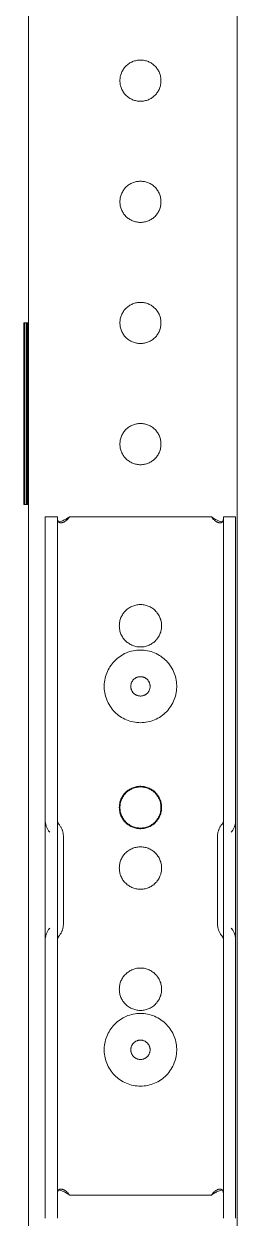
# Model space of a CAD drawing. Header units: millimetres. Extents: x -999 to 4635, y -962 to 3668.
# Drawn here: x -695.2 to -659.9, y 2017.2 to 2214.4 of the extents above; entities that cross this region are included whole.
import ezdxf

# ---------------------------------------------------------------- set-up
doc = ezdxf.new("R2010")
doc.units = ezdxf.units.MM
doc.layers.add('GORUNEN', color=7, linetype='Continuous', lineweight=9)

msp = doc.modelspace()

# ---------------------------------------------------------------- linework, layer by layer
at = {"layer": 'GORUNEN'}
for points in [[(-694.36, 2515), (-694.36, 330)], [(-659.86, 35), (-659.86, 2515)], [(-675.86, 2208.4), (-676.02, 2208.4), (-676.19, 2208.38), (-676.35, 2208.36), (-676.52, 2208.33), (-676.68, 2208.3), (-676.84, 2208.25), (-677, 2208.2), (-677.16, 2208.14), (-677.31, 2208.07), (-677.46, 2208), (-677.6, 2207.92), (-677.75, 2207.83), (-677.88, 2207.73), (-678.01, 2207.63), (-678.14, 2207.52), (-678.26, 2207.4), (-678.38, 2207.28), (-678.48, 2207.16), (-678.59, 2207.03), (-678.68, 2206.89), (-678.77, 2206.75), (-678.85, 2206.6), (-678.93, 2206.45), (-679, 2206.3), (-679.06, 2206.15), (-679.11, 2205.99), (-679.15, 2205.83), (-679.19, 2205.66), (-679.22, 2205.5), (-679.24, 2205.33), (-679.25, 2205.17), (-679.26, 2205)], [(-672.46, 2205), (-672.46, 2205.17), (-672.47, 2205.33), (-672.49, 2205.5), (-672.52, 2205.66), (-672.56, 2205.83), (-672.6, 2205.99), (-672.65, 2206.15), (-672.71, 2206.3), (-672.78, 2206.45), (-672.86, 2206.6), (-672.94, 2206.75), (-673.03, 2206.89), (-673.13, 2207.03), (-673.23, 2207.16), (-673.34, 2207.28), (-673.45, 2207.4), (-673.57, 2207.52), (-673.7, 2207.63), (-673.83, 2207.73), (-673.97, 2207.83), (-674.11, 2207.92), (-674.25, 2208), (-674.4, 2208.07), (-674.55, 2208.14), (-674.71, 2208.2), (-674.87, 2208.25), (-675.03, 2208.3), (-675.19, 2208.33), (-675.36, 2208.36), (-675.52, 2208.38), (-675.69, 2208.4), (-675.86, 2208.4)], [(-679.26, 2205), (-679.25, 2204.83), (-679.24, 2204.67), (-679.22, 2204.5), (-679.19, 2204.34), (-679.15, 2204.17), (-679.11, 2204.01), (-679.06, 2203.85), (-679, 2203.7), (-678.93, 2203.55), (-678.85, 2203.4), (-678.77, 2203.25), (-678.68, 2203.11), (-678.59, 2202.97), (-678.48, 2202.84), (-678.38, 2202.72), (-678.26, 2202.6), (-678.14, 2202.48), (-678.01, 2202.37), (-677.88, 2202.27), (-677.75, 2202.17), (-677.6, 2202.08), (-677.46, 2202), (-677.31, 2201.93), (-677.16, 2201.86), (-677, 2201.8), (-676.84, 2201.75), (-676.68, 2201.7), (-676.52, 2201.67), (-676.35, 2201.64), (-676.19, 2201.62), (-676.02, 2201.6), (-675.86, 2201.6)], [(-675.86, 2201.6), (-675.69, 2201.6), (-675.52, 2201.62), (-675.36, 2201.64), (-675.19, 2201.67), (-675.03, 2201.7), (-674.87, 2201.75), (-674.71, 2201.8), (-674.55, 2201.86), (-674.4, 2201.93), (-674.25, 2202), (-674.11, 2202.08), (-673.97, 2202.17), (-673.83, 2202.27), (-673.7, 2202.37), (-673.57, 2202.48), (-673.45, 2202.6), (-673.34, 2202.72), (-673.23, 2202.84), (-673.13, 2202.97), (-673.03, 2203.11), (-672.94, 2203.25), (-672.86, 2203.4), (-672.78, 2203.55), (-672.71, 2203.7), (-672.65, 2203.85), (-672.6, 2204.01), (-672.56, 2204.17), (-672.52, 2204.34), (-672.49, 2204.5), (-672.47, 2204.67), (-672.46, 2204.83), (-672.46, 2205)], [(-675.86, 2188.4), (-676.02, 2188.4), (-676.19, 2188.38), (-676.35, 2188.36), (-676.52, 2188.33), (-676.68, 2188.3), (-676.84, 2188.25), (-677, 2188.2), (-677.16, 2188.14), (-677.31, 2188.07), (-677.46, 2188), (-677.6, 2187.92), (-677.75, 2187.83), (-677.88, 2187.73), (-678.01, 2187.63), (-678.14, 2187.52), (-678.26, 2187.4), (-678.38, 2187.28), (-678.48, 2187.16), (-678.59, 2187.03), (-678.68, 2186.89), (-678.77, 2186.75), (-678.85, 2186.6), (-678.93, 2186.45), (-679, 2186.3), (-679.06, 2186.15), (-679.11, 2185.99), (-679.15, 2185.83), (-679.19, 2185.66), (-679.22, 2185.5), (-679.24, 2185.33), (-679.25, 2185.17), (-679.26, 2185)], [(-672.46, 2185), (-672.46, 2185.17), (-672.47, 2185.33), (-672.49, 2185.5), (-672.52, 2185.66), (-672.56, 2185.83), (-672.6, 2185.99), (-672.65, 2186.15), (-672.71, 2186.3), (-672.78, 2186.45), (-672.86, 2186.6), (-672.94, 2186.75), (-673.03, 2186.89), (-673.13, 2187.03), (-673.23, 2187.16), (-673.34, 2187.28), (-673.45, 2187.4), (-673.57, 2187.52), (-673.7, 2187.63), (-673.83, 2187.73), (-673.97, 2187.83), (-674.11, 2187.92), (-674.25, 2188), (-674.4, 2188.07), (-674.55, 2188.14), (-674.71, 2188.2), (-674.87, 2188.25), (-675.03, 2188.3), (-675.19, 2188.33), (-675.36, 2188.36), (-675.52, 2188.38), (-675.69, 2188.4), (-675.86, 2188.4)], [(-679.26, 2185), (-679.25, 2184.83), (-679.24, 2184.67), (-679.22, 2184.5), (-679.19, 2184.34), (-679.15, 2184.17), (-679.11, 2184.01), (-679.06, 2183.85), (-679, 2183.7), (-678.93, 2183.55), (-678.85, 2183.4), (-678.77, 2183.25), (-678.68, 2183.11), (-678.59, 2182.97), (-678.48, 2182.84), (-678.38, 2182.72), (-678.26, 2182.6), (-678.14, 2182.48), (-678.01, 2182.37), (-677.88, 2182.27), (-677.75, 2182.17), (-677.6, 2182.08), (-677.46, 2182), (-677.31, 2181.93), (-677.16, 2181.86), (-677, 2181.8), (-676.84, 2181.75), (-676.68, 2181.7), (-676.52, 2181.67), (-676.35, 2181.64), (-676.19, 2181.62), (-676.02, 2181.6), (-675.86, 2181.6)], [(-675.86, 2181.6), (-675.69, 2181.6), (-675.52, 2181.62), (-675.36, 2181.64), (-675.19, 2181.67), (-675.03, 2181.7), (-674.87, 2181.75), (-674.71, 2181.8), (-674.55, 2181.86), (-674.4, 2181.93), (-674.25, 2182), (-674.11, 2182.08), (-673.97, 2182.17), (-673.83, 2182.27), (-673.7, 2182.37), (-673.57, 2182.48), (-673.45, 2182.6), (-673.34, 2182.72), (-673.23, 2182.84), (-673.13, 2182.97), (-673.03, 2183.11), (-672.94, 2183.25), (-672.86, 2183.4), (-672.78, 2183.55), (-672.71, 2183.7), (-672.65, 2183.85), (-672.6, 2184.01), (-672.56, 2184.17), (-672.52, 2184.34), (-672.49, 2184.5), (-672.47, 2184.67), (-672.46, 2184.83), (-672.46, 2185)], [(-675.86, 2168.4), (-676.02, 2168.4), (-676.19, 2168.38), (-676.35, 2168.36), (-676.52, 2168.33), (-676.68, 2168.3), (-676.84, 2168.25), (-677, 2168.2), (-677.16, 2168.14), (-677.31, 2168.07), (-677.46, 2168), (-677.6, 2167.92), (-677.75, 2167.83), (-677.88, 2167.73), (-678.01, 2167.63), (-678.14, 2167.52), (-678.26, 2167.4), (-678.38, 2167.28), (-678.48, 2167.16), (-678.59, 2167.03), (-678.68, 2166.89), (-678.77, 2166.75), (-678.85, 2166.6), (-678.93, 2166.45), (-679, 2166.3), (-679.06, 2166.15), (-679.11, 2165.99), (-679.15, 2165.83), (-679.19, 2165.66), (-679.22, 2165.5), (-679.24, 2165.33), (-679.25, 2165.17), (-679.26, 2165)], [(-672.46, 2165), (-672.46, 2165.17), (-672.47, 2165.33), (-672.49, 2165.5), (-672.52, 2165.66), (-672.56, 2165.83), (-672.6, 2165.99), (-672.65, 2166.15), (-672.71, 2166.3), (-672.78, 2166.45), (-672.86, 2166.6), (-672.94, 2166.75), (-673.03, 2166.89), (-673.13, 2167.03), (-673.23, 2167.16), (-673.34, 2167.28), (-673.45, 2167.4), (-673.57, 2167.52), (-673.7, 2167.63), (-673.83, 2167.73), (-673.97, 2167.83), (-674.11, 2167.92), (-674.25, 2168), (-674.4, 2168.07), (-674.55, 2168.14), (-674.71, 2168.2), (-674.87, 2168.25), (-675.03, 2168.3), (-675.19, 2168.33), (-675.36, 2168.36), (-675.52, 2168.38), (-675.69, 2168.4), (-675.86, 2168.4)], [(-695.15, 2135), (-695.15, 2165)], [(-695.06, 2165), (-695.15, 2165)], [(-695.15, 2135), (-695.15, 2165)], [(-694.97, 2165), (-695.06, 2165)], [(-695.06, 2135), (-695.06, 2165)], [(-694.69, 2165), (-694.97, 2165)], [(-694.97, 2135), (-694.97, 2165)], [(-694.53, 2165), (-694.69, 2165)], [(-694.69, 2135), (-694.69, 2165)], [(-694.36, 2165), (-694.53, 2165)], [(-694.53, 2135), (-694.53, 2165)], [(-679.26, 2165), (-679.25, 2164.83), (-679.24, 2164.67), (-679.22, 2164.5), (-679.19, 2164.34), (-679.15, 2164.17), (-679.11, 2164.01), (-679.06, 2163.85), (-679, 2163.7), (-678.93, 2163.55), (-678.85, 2163.4), (-678.77, 2163.25), (-678.68, 2163.11), (-678.59, 2162.97), (-678.48, 2162.84), (-678.38, 2162.72), (-678.26, 2162.6), (-678.14, 2162.48), (-678.01, 2162.37), (-677.88, 2162.27), (-677.75, 2162.17), (-677.6, 2162.08), (-677.46, 2162), (-677.31, 2161.93), (-677.16, 2161.86), (-677, 2161.8), (-676.84, 2161.75), (-676.68, 2161.7), (-676.52, 2161.67), (-676.35, 2161.64), (-676.19, 2161.62), (-676.02, 2161.6), (-675.86, 2161.6)], [(-675.86, 2161.6), (-675.69, 2161.6), (-675.52, 2161.62), (-675.36, 2161.64), (-675.19, 2161.67), (-675.03, 2161.7), (-674.87, 2161.75), (-674.71, 2161.8), (-674.55, 2161.86), (-674.4, 2161.93), (-674.25, 2162), (-674.11, 2162.08), (-673.97, 2162.17), (-673.83, 2162.27), (-673.7, 2162.37), (-673.57, 2162.48), (-673.45, 2162.6), (-673.34, 2162.72), (-673.23, 2162.84), (-673.13, 2162.97), (-673.03, 2163.11), (-672.94, 2163.25), (-672.86, 2163.4), (-672.78, 2163.55), (-672.71, 2163.7), (-672.65, 2163.85), (-672.6, 2164.01), (-672.56, 2164.17), (-672.52, 2164.34), (-672.49, 2164.5), (-672.47, 2164.67), (-672.46, 2164.83), (-672.46, 2165)], [(-675.86, 2148.4), (-676.02, 2148.4), (-676.19, 2148.38), (-676.35, 2148.36), (-676.52, 2148.33), (-676.68, 2148.3), (-676.84, 2148.25), (-677, 2148.2), (-677.16, 2148.14), (-677.31, 2148.07), (-677.46, 2148), (-677.6, 2147.92), (-677.75, 2147.83), (-677.88, 2147.73), (-678.01, 2147.63), (-678.14, 2147.52), (-678.26, 2147.4), (-678.38, 2147.28), (-678.48, 2147.16), (-678.59, 2147.03), (-678.68, 2146.89), (-678.77, 2146.75), (-678.85, 2146.6), (-678.93, 2146.45), (-679, 2146.3), (-679.06, 2146.15), (-679.11, 2145.99), (-679.15, 2145.83), (-679.19, 2145.66), (-679.22, 2145.5), (-679.24, 2145.33), (-679.25, 2145.17), (-679.26, 2145)], [(-672.46, 2145), (-672.46, 2145.17), (-672.47, 2145.33), (-672.49, 2145.5), (-672.52, 2145.66), (-672.56, 2145.83), (-672.6, 2145.99), (-672.65, 2146.15), (-672.71, 2146.3), (-672.78, 2146.45), (-672.86, 2146.6), (-672.94, 2146.75), (-673.03, 2146.89), (-673.13, 2147.03), (-673.23, 2147.16), (-673.34, 2147.28), (-673.45, 2147.4), (-673.57, 2147.52), (-673.7, 2147.63), (-673.83, 2147.73), (-673.97, 2147.83), (-674.11, 2147.92), (-674.25, 2148), (-674.4, 2148.07), (-674.55, 2148.14), (-674.71, 2148.2), (-674.87, 2148.25), (-675.03, 2148.3), (-675.19, 2148.33), (-675.36, 2148.36), (-675.52, 2148.38), (-675.69, 2148.4), (-675.86, 2148.4)], [(-679.26, 2145), (-679.25, 2144.83), (-679.24, 2144.67), (-679.22, 2144.5), (-679.19, 2144.34), (-679.15, 2144.17), (-679.11, 2144.01), (-679.06, 2143.85), (-679, 2143.7), (-678.93, 2143.55), (-678.85, 2143.4), (-678.77, 2143.25), (-678.68, 2143.11), (-678.59, 2142.97), (-678.48, 2142.84), (-678.38, 2142.72), (-678.26, 2142.6), (-678.14, 2142.48), (-678.01, 2142.37), (-677.88, 2142.27), (-677.75, 2142.17), (-677.6, 2142.08), (-677.46, 2142), (-677.31, 2141.93), (-677.16, 2141.86), (-677, 2141.8), (-676.84, 2141.75), (-676.68, 2141.7), (-676.52, 2141.67), (-676.35, 2141.64), (-676.19, 2141.62), (-676.02, 2141.6), (-675.86, 2141.6)], [(-675.86, 2141.6), (-675.69, 2141.6), (-675.52, 2141.62), (-675.36, 2141.64), (-675.19, 2141.67), (-675.03, 2141.7), (-674.87, 2141.75), (-674.71, 2141.8), (-674.55, 2141.86), (-674.4, 2141.93), (-674.25, 2142), (-674.11, 2142.08), (-673.97, 2142.17), (-673.83, 2142.27), (-673.7, 2142.37), (-673.57, 2142.48), (-673.45, 2142.6), (-673.34, 2142.72), (-673.23, 2142.84), (-673.13, 2142.97), (-673.03, 2143.11), (-672.94, 2143.25), (-672.86, 2143.4), (-672.78, 2143.55), (-672.71, 2143.7), (-672.65, 2143.85), (-672.6, 2144.01), (-672.56, 2144.17), (-672.52, 2144.34), (-672.49, 2144.5), (-672.47, 2144.67), (-672.46, 2144.83), (-672.46, 2145)], [(-695.15, 2135), (-695.06, 2135)], [(-694.97, 2135), (-695.06, 2135)], [(-694.97, 2135), (-694.69, 2135)], [(-694.53, 2135), (-694.69, 2135)], [(-694.53, 2135), (-694.36, 2135)], [(-691.61, 2113), (-691.61, 2133)], [(-689.61, 2133), (-691.61, 2133)], [(-689.61, 2133), (-691.61, 2133)], [(-689.61, 2113), (-689.61, 2133)], [(-689.02, 2132), (-689.06, 2132), (-689.09, 2132), (-689.12, 2132.01), (-689.14, 2132.01), (-689.17, 2132.02), (-689.19, 2132.02), (-689.22, 2132.03), (-689.24, 2132.04), (-689.26, 2132.05), (-689.27, 2132.05), (-689.29, 2132.06), (-689.31, 2132.07), (-689.33, 2132.08), (-689.34, 2132.1), (-689.36, 2132.11), (-689.38, 2132.12), (-689.39, 2132.14), (-689.41, 2132.15), (-689.42, 2132.17), (-689.43, 2132.18), (-689.45, 2132.2), (-689.46, 2132.22), (-689.47, 2132.24), (-689.48, 2132.26), (-689.49, 2132.28), (-689.5, 2132.3), (-689.51, 2132.32), (-689.52, 2132.35), (-689.53, 2132.37), (-689.54, 2132.39), (-689.55, 2132.42), (-689.56, 2132.46), (-689.57, 2132.5), (-689.57, 2132.54), (-689.58, 2132.59), (-689.59, 2132.65), (-689.6, 2132.73), (-689.6, 2132.81), (-689.61, 2132.9), (-689.61, 2133)], [(-687.61, 2133), (-687.74, 2132.9), (-687.88, 2132.8), (-688.02, 2132.71), (-688.16, 2132.62), (-688.31, 2132.54), (-688.47, 2132.47), (-688.62, 2132.4), (-688.78, 2132.34), (-688.93, 2132.28), (-689.09, 2132.23), (-689.24, 2132.18), (-689.39, 2132.14)], [(-687.61, 2133), (-687.68, 2132.89), (-687.75, 2132.79), (-687.83, 2132.69), (-687.9, 2132.6), (-687.98, 2132.52), (-688.07, 2132.44), (-688.15, 2132.37), (-688.22, 2132.31), (-688.29, 2132.26), (-688.35, 2132.22), (-688.42, 2132.18), (-688.49, 2132.15), (-688.55, 2132.12), (-688.62, 2132.09), (-688.68, 2132.06), (-688.74, 2132.04), (-688.8, 2132.03), (-688.84, 2132.02), (-688.89, 2132.01), (-688.94, 2132), (-688.98, 2132), (-689, 2132), (-689.02, 2132)], [(-664.11, 2133), (-687.61, 2133)], [(-662.32, 2132.14), (-662.57, 2132.21), (-662.82, 2132.29), (-663.04, 2132.38), (-663.25, 2132.47), (-663.45, 2132.57), (-663.62, 2132.66), (-663.77, 2132.76), (-663.92, 2132.86), (-664.02, 2132.93), (-664.11, 2133)], [(-662.69, 2132), (-662.73, 2132), (-662.77, 2132), (-662.81, 2132.01), (-662.85, 2132.01), (-662.89, 2132.02), (-662.93, 2132.03), (-662.97, 2132.04), (-663.01, 2132.06), (-663.05, 2132.07), (-663.1, 2132.09), (-663.14, 2132.11), (-663.19, 2132.13), (-663.23, 2132.15), (-663.28, 2132.17), (-663.32, 2132.2), (-663.37, 2132.23), (-663.41, 2132.26), (-663.46, 2132.29), (-663.5, 2132.32), (-663.55, 2132.36), (-663.61, 2132.41), (-663.68, 2132.47), (-663.75, 2132.54), (-663.81, 2132.61), (-663.88, 2132.68), (-663.94, 2132.76), (-664, 2132.84), (-664.06, 2132.92), (-664.11, 2133)], [(-662.11, 2133), (-662.11, 2132.83), (-662.12, 2132.7), (-662.13, 2132.61), (-662.14, 2132.53), (-662.15, 2132.47), (-662.16, 2132.42), (-662.18, 2132.38), (-662.19, 2132.34), (-662.2, 2132.31), (-662.22, 2132.28), (-662.23, 2132.26), (-662.25, 2132.23), (-662.26, 2132.21), (-662.27, 2132.19), (-662.29, 2132.18), (-662.3, 2132.16), (-662.31, 2132.14), (-662.33, 2132.13), (-662.34, 2132.12), (-662.36, 2132.1), (-662.38, 2132.09), (-662.39, 2132.08), (-662.41, 2132.07), (-662.43, 2132.06), (-662.45, 2132.05), (-662.47, 2132.04), (-662.49, 2132.03), (-662.51, 2132.03), (-662.53, 2132.02), (-662.55, 2132.01), (-662.57, 2132.01), (-662.59, 2132.01), (-662.62, 2132), (-662.64, 2132), (-662.66, 2132), (-662.68, 2132), (-662.69, 2132)], [(-662.11, 2133), (-660.11, 2133)], [(-662.11, 2133), (-662.11, 2113)], [(-660.11, 2133), (-660.11, 2113)], [(-672.36, 2115), (-672.36, 2115.17), (-672.37, 2115.35), (-672.4, 2115.52), (-672.43, 2115.69), (-672.46, 2115.86), (-672.51, 2116.03), (-672.57, 2116.2), (-672.63, 2116.36), (-672.7, 2116.52), (-672.78, 2116.67), (-672.87, 2116.83), (-672.96, 2116.97), (-673.07, 2117.11), (-673.17, 2117.25), (-673.29, 2117.38), (-673.41, 2117.51), (-673.54, 2117.62), (-673.67, 2117.74), (-673.81, 2117.84), (-673.96, 2117.94), (-674.11, 2118.03), (-674.26, 2118.11), (-674.42, 2118.19), (-674.58, 2118.26), (-674.74, 2118.32), (-674.91, 2118.37), (-675.08, 2118.41), (-675.25, 2118.45), (-675.42, 2118.47), (-675.59, 2118.49), (-675.77, 2118.5), (-675.94, 2118.5), (-676.12, 2118.49), (-676.29, 2118.47), (-676.46, 2118.45), (-676.63, 2118.41), (-676.8, 2118.37), (-676.97, 2118.32), (-677.13, 2118.26), (-677.3, 2118.19), (-677.45, 2118.11), (-677.61, 2118.03), (-677.75, 2117.94), (-677.9, 2117.84), (-678.04, 2117.74), (-678.17, 2117.62), (-678.3, 2117.51), (-678.42, 2117.38), (-678.54, 2117.25), (-678.65, 2117.11), (-678.75, 2116.97), (-678.84, 2116.83), (-678.93, 2116.67), (-679.01, 2116.52), (-679.08, 2116.36), (-679.15, 2116.2), (-679.2, 2116.03), (-679.25, 2115.86), (-679.29, 2115.69), (-679.32, 2115.52), (-679.34, 2115.35), (-679.35, 2115.17), (-679.36, 2115)], [(-679.36, 2115), (-679.35, 2114.83), (-679.34, 2114.65), (-679.32, 2114.48), (-679.29, 2114.31), (-679.25, 2114.14), (-679.2, 2113.97), (-679.15, 2113.8), (-679.08, 2113.64), (-679.01, 2113.48), (-678.93, 2113.33), (-678.84, 2113.17), (-678.75, 2113.03), (-678.65, 2112.89), (-678.54, 2112.75), (-678.42, 2112.62), (-678.3, 2112.49), (-678.17, 2112.38), (-678.04, 2112.26), (-677.9, 2112.16), (-677.75, 2112.06), (-677.61, 2111.97), (-677.45, 2111.89), (-677.3, 2111.81), (-677.13, 2111.74), (-676.97, 2111.68), (-676.8, 2111.63), (-676.63, 2111.59), (-676.46, 2111.55), (-676.29, 2111.53), (-676.12, 2111.51), (-675.94, 2111.5), (-675.77, 2111.5), (-675.59, 2111.51), (-675.42, 2111.53), (-675.25, 2111.55), (-675.08, 2111.59), (-674.91, 2111.63), (-674.74, 2111.68), (-674.58, 2111.74), (-674.42, 2111.81), (-674.26, 2111.89), (-674.11, 2111.97), (-673.96, 2112.06), (-673.81, 2112.16), (-673.67, 2112.26), (-673.54, 2112.38), (-673.41, 2112.49), (-673.29, 2112.62), (-673.17, 2112.75), (-673.07, 2112.89), (-672.96, 2113.03), (-672.87, 2113.17), (-672.78, 2113.33), (-672.7, 2113.48), (-672.63, 2113.64), (-672.57, 2113.8), (-672.51, 2113.97), (-672.46, 2114.14), (-672.43, 2114.31), (-672.4, 2114.48), (-672.37, 2114.65), (-672.36, 2114.83), (-672.36, 2115)], [(-691.61, 2113), (-691.61, 2017.21)], [(-689.61, 2017.21), (-689.61, 2113)], [(-662.11, 2113), (-662.11, 2017.21)], [(-660.11, 2017.21), (-660.11, 2113)], [(-678.73, 2110.27), (-678.99, 2110.12), (-679.24, 2109.95), (-679.49, 2109.78), (-679.72, 2109.59), (-679.94, 2109.39), (-680.16, 2109.18), (-680.36, 2108.96), (-680.55, 2108.73), (-680.73, 2108.5), (-680.9, 2108.25), (-681.06, 2107.99), (-681.2, 2107.73), (-681.33, 2107.46), (-681.44, 2107.18), (-681.55, 2106.9), (-681.63, 2106.62), (-681.71, 2106.33), (-681.77, 2106.03), (-681.81, 2105.74), (-681.84, 2105.44), (-681.85, 2105.14), (-681.85, 2104.84), (-681.84, 2104.54), (-681.81, 2104.25), (-681.76, 2103.95), (-681.7, 2103.66), (-681.63, 2103.37), (-681.54, 2103.08), (-681.44, 2102.8), (-681.32, 2102.52), (-681.19, 2102.26), (-681.05, 2101.99), (-680.89, 2101.74), (-680.72, 2101.49), (-680.54, 2101.25), (-680.35, 2101.02), (-680.15, 2100.8), (-679.93, 2100.6), (-679.71, 2100.4), (-679.47, 2100.21), (-679.23, 2100.04), (-678.98, 2099.88), (-678.72, 2099.73), (-678.45, 2099.59), (-678.18, 2099.47), (-677.9, 2099.36), (-677.62, 2099.26), (-677.33, 2099.18), (-677.04, 2099.12), (-676.74, 2099.07), (-676.45, 2099.03), (-676.15, 2099.01), (-675.85, 2099), (-675.55, 2099.01), (-675.25, 2099.03), (-674.95, 2099.07), (-674.66, 2099.12), (-674.37, 2099.19), (-674.08, 2099.27), (-673.8, 2099.36), (-673.52, 2099.47), (-673.25, 2099.6), (-672.98, 2099.73)], [(-672.98, 2099.73), (-672.72, 2099.88), (-672.47, 2100.05), (-672.23, 2100.22), (-671.99, 2100.41), (-671.77, 2100.61), (-671.56, 2100.82), (-671.35, 2101.04), (-671.16, 2101.27), (-670.98, 2101.5), (-670.81, 2101.75), (-670.66, 2102.01), (-670.51, 2102.27), (-670.38, 2102.54), (-670.27, 2102.82), (-670.17, 2103.1), (-670.08, 2103.38), (-670, 2103.67), (-669.95, 2103.97), (-669.9, 2104.26), (-669.87, 2104.56), (-669.86, 2104.86), (-669.86, 2105.16), (-669.87, 2105.46), (-669.9, 2105.75), (-669.95, 2106.05), (-670.01, 2106.34), (-670.08, 2106.63), (-670.17, 2106.92), (-670.27, 2107.2), (-670.39, 2107.48), (-670.52, 2107.74), (-670.66, 2108.01), (-670.82, 2108.26), (-670.99, 2108.51), (-671.17, 2108.75), (-671.36, 2108.98), (-671.57, 2109.2), (-671.78, 2109.4), (-672.01, 2109.6), (-672.24, 2109.79), (-672.48, 2109.96), (-672.73, 2110.12), (-672.99, 2110.27), (-673.26, 2110.41), (-673.53, 2110.53), (-673.81, 2110.64), (-674.1, 2110.74), (-674.38, 2110.82), (-674.68, 2110.88), (-674.97, 2110.93), (-675.27, 2110.97), (-675.57, 2110.99), (-675.86, 2111), (-676.16, 2110.99), (-676.46, 2110.97), (-676.76, 2110.93), (-677.05, 2110.88), (-677.34, 2110.81), (-677.63, 2110.73), (-677.92, 2110.64), (-678.19, 2110.53), (-678.47, 2110.4), (-678.73, 2110.27)], [(-676.62, 2106.4), (-676.69, 2106.36), (-676.76, 2106.32), (-676.82, 2106.27), (-676.89, 2106.22), (-676.95, 2106.17), (-677, 2106.12), (-677.06, 2106.06), (-677.11, 2106), (-677.16, 2105.93), (-677.2, 2105.87), (-677.24, 2105.8), (-677.28, 2105.73), (-677.32, 2105.66), (-677.35, 2105.58), (-677.37, 2105.51), (-677.4, 2105.43), (-677.42, 2105.35), (-677.43, 2105.28), (-677.44, 2105.2), (-677.45, 2105.12), (-677.46, 2105.04), (-677.46, 2104.96), (-677.45, 2104.88), (-677.44, 2104.8), (-677.43, 2104.72), (-677.42, 2104.64), (-677.4, 2104.56), (-677.37, 2104.49), (-677.34, 2104.41), (-677.31, 2104.34), (-677.28, 2104.27), (-677.24, 2104.2), (-677.2, 2104.13), (-677.15, 2104.06), (-677.11, 2104), (-677.05, 2103.94), (-677, 2103.88), (-676.94, 2103.83), (-676.88, 2103.77), (-676.82, 2103.72), (-676.76, 2103.68), (-676.69, 2103.63), (-676.62, 2103.59), (-676.55, 2103.56), (-676.48, 2103.52), (-676.4, 2103.5), (-676.33, 2103.47), (-676.25, 2103.45), (-676.17, 2103.43), (-676.09, 2103.42), (-676.01, 2103.41), (-675.93, 2103.4), (-675.85, 2103.4), (-675.77, 2103.4), (-675.69, 2103.41), (-675.62, 2103.42), (-675.54, 2103.43), (-675.46, 2103.45), (-675.38, 2103.47), (-675.31, 2103.5), (-675.23, 2103.53), (-675.16, 2103.56), (-675.09, 2103.6)], [(-675.09, 2103.6), (-675.02, 2103.64), (-674.95, 2103.68), (-674.89, 2103.73), (-674.83, 2103.78), (-674.77, 2103.83), (-674.71, 2103.88), (-674.66, 2103.94), (-674.6, 2104), (-674.56, 2104.07), (-674.51, 2104.13), (-674.47, 2104.2), (-674.43, 2104.27), (-674.4, 2104.34), (-674.37, 2104.42), (-674.34, 2104.49), (-674.32, 2104.57), (-674.3, 2104.65), (-674.28, 2104.72), (-674.27, 2104.8), (-674.26, 2104.88), (-674.26, 2104.96), (-674.26, 2105.04), (-674.26, 2105.12), (-674.27, 2105.2), (-674.28, 2105.28), (-674.3, 2105.36), (-674.32, 2105.44), (-674.34, 2105.51), (-674.37, 2105.59), (-674.4, 2105.66), (-674.43, 2105.73), (-674.47, 2105.8), (-674.51, 2105.87), (-674.56, 2105.94), (-674.61, 2106), (-674.66, 2106.06), (-674.71, 2106.12), (-674.77, 2106.17), (-674.83, 2106.23), (-674.89, 2106.28), (-674.96, 2106.32), (-675.02, 2106.37), (-675.09, 2106.41), (-675.16, 2106.44), (-675.24, 2106.48), (-675.31, 2106.5), (-675.39, 2106.53), (-675.46, 2106.55), (-675.54, 2106.57), (-675.62, 2106.58), (-675.7, 2106.59), (-675.78, 2106.6), (-675.86, 2106.6), (-675.94, 2106.6), (-676.02, 2106.59), (-676.1, 2106.58), (-676.18, 2106.57), (-676.25, 2106.55), (-676.33, 2106.53), (-676.41, 2106.5), (-676.48, 2106.47), (-676.55, 2106.44), (-676.62, 2106.4)], [(-672.36, 2085), (-672.36, 2085.17), (-672.37, 2085.35), (-672.4, 2085.52), (-672.43, 2085.69), (-672.46, 2085.86), (-672.51, 2086.03), (-672.57, 2086.2), (-672.63, 2086.36), (-672.7, 2086.52), (-672.78, 2086.67), (-672.87, 2086.83), (-672.96, 2086.97), (-673.07, 2087.11), (-673.17, 2087.25), (-673.29, 2087.38), (-673.41, 2087.51), (-673.54, 2087.62), (-673.67, 2087.74), (-673.81, 2087.84), (-673.96, 2087.94), (-674.11, 2088.03), (-674.26, 2088.11), (-674.42, 2088.19), (-674.58, 2088.26), (-674.74, 2088.32), (-674.91, 2088.37), (-675.08, 2088.41), (-675.25, 2088.45), (-675.42, 2088.47), (-675.59, 2088.49), (-675.77, 2088.5), (-675.94, 2088.5), (-676.12, 2088.49), (-676.29, 2088.47), (-676.46, 2088.45), (-676.63, 2088.41), (-676.8, 2088.37), (-676.97, 2088.32), (-677.13, 2088.26), (-677.3, 2088.19), (-677.45, 2088.11), (-677.61, 2088.03), (-677.75, 2087.94), (-677.9, 2087.84), (-678.04, 2087.74), (-678.17, 2087.62), (-678.3, 2087.51), (-678.42, 2087.38), (-678.54, 2087.25), (-678.65, 2087.11), (-678.75, 2086.97), (-678.84, 2086.83), (-678.93, 2086.67), (-679.01, 2086.52), (-679.08, 2086.36), (-679.15, 2086.2), (-679.2, 2086.03), (-679.25, 2085.86), (-679.29, 2085.69), (-679.32, 2085.52), (-679.34, 2085.35), (-679.35, 2085.17), (-679.36, 2085)], [(-675.86, 2088.4), (-676.02, 2088.4), (-676.19, 2088.38), (-676.35, 2088.36), (-676.52, 2088.33), (-676.68, 2088.3), (-676.84, 2088.25), (-677, 2088.2), (-677.16, 2088.14), (-677.31, 2088.07), (-677.46, 2088), (-677.6, 2087.92), (-677.75, 2087.83), (-677.88, 2087.73), (-678.01, 2087.63), (-678.14, 2087.52), (-678.26, 2087.4), (-678.38, 2087.28), (-678.48, 2087.16), (-678.59, 2087.03), (-678.68, 2086.89), (-678.77, 2086.75), (-678.85, 2086.6), (-678.93, 2086.45), (-679, 2086.3), (-679.06, 2086.15), (-679.11, 2085.99), (-679.15, 2085.83), (-679.19, 2085.66), (-679.22, 2085.5), (-679.24, 2085.33), (-679.25, 2085.17), (-679.26, 2085)], [(-672.46, 2085), (-672.46, 2085.17), (-672.47, 2085.33), (-672.49, 2085.5), (-672.52, 2085.66), (-672.56, 2085.83), (-672.6, 2085.99), (-672.65, 2086.15), (-672.71, 2086.3), (-672.78, 2086.45), (-672.86, 2086.6), (-672.94, 2086.75), (-673.03, 2086.89), (-673.13, 2087.03), (-673.23, 2087.16), (-673.34, 2087.28), (-673.45, 2087.4), (-673.57, 2087.52), (-673.7, 2087.63), (-673.83, 2087.73), (-673.97, 2087.83), (-674.11, 2087.92), (-674.25, 2088), (-674.4, 2088.07), (-674.55, 2088.14), (-674.71, 2088.2), (-674.87, 2088.25), (-675.03, 2088.3), (-675.19, 2088.33), (-675.36, 2088.36), (-675.52, 2088.38), (-675.69, 2088.4), (-675.86, 2088.4)], [(-679.36, 2085), (-679.35, 2084.83), (-679.34, 2084.65), (-679.32, 2084.48), (-679.29, 2084.31), (-679.25, 2084.14), (-679.2, 2083.97), (-679.15, 2083.8), (-679.08, 2083.64), (-679.01, 2083.48), (-678.93, 2083.33), (-678.84, 2083.17), (-678.75, 2083.03), (-678.65, 2082.89), (-678.54, 2082.75), (-678.42, 2082.62), (-678.3, 2082.49), (-678.17, 2082.38), (-678.04, 2082.26), (-677.9, 2082.16), (-677.75, 2082.06), (-677.61, 2081.97), (-677.45, 2081.89), (-677.3, 2081.81), (-677.13, 2081.74), (-676.97, 2081.68), (-676.8, 2081.63), (-676.63, 2081.59), (-676.46, 2081.55), (-676.29, 2081.53), (-676.12, 2081.51), (-675.94, 2081.5), (-675.77, 2081.5), (-675.59, 2081.51), (-675.42, 2081.53), (-675.25, 2081.55), (-675.08, 2081.59), (-674.91, 2081.63), (-674.74, 2081.68), (-674.58, 2081.74), (-674.42, 2081.81), (-674.26, 2081.89), (-674.11, 2081.97), (-673.96, 2082.06), (-673.81, 2082.16), (-673.67, 2082.26), (-673.54, 2082.38), (-673.41, 2082.49), (-673.29, 2082.62), (-673.17, 2082.75), (-673.07, 2082.89), (-672.96, 2083.03), (-672.87, 2083.17), (-672.78, 2083.33), (-672.7, 2083.48), (-672.63, 2083.64), (-672.57, 2083.8), (-672.51, 2083.97), (-672.46, 2084.14), (-672.43, 2084.31), (-672.4, 2084.48), (-672.37, 2084.65), (-672.36, 2084.83), (-672.36, 2085)], [(-679.26, 2085), (-679.25, 2084.83), (-679.24, 2084.67), (-679.22, 2084.5), (-679.19, 2084.34), (-679.15, 2084.17), (-679.11, 2084.01), (-679.06, 2083.85), (-679, 2083.7), (-678.93, 2083.55), (-678.85, 2083.4), (-678.77, 2083.25), (-678.68, 2083.11), (-678.59, 2082.97), (-678.48, 2082.84), (-678.38, 2082.72), (-678.26, 2082.6), (-678.14, 2082.48), (-678.01, 2082.37), (-677.88, 2082.27), (-677.75, 2082.17), (-677.6, 2082.08), (-677.46, 2082), (-677.31, 2081.93), (-677.16, 2081.86), (-677, 2081.8), (-676.84, 2081.75), (-676.68, 2081.7), (-676.52, 2081.67), (-676.35, 2081.64), (-676.19, 2081.62), (-676.02, 2081.6), (-675.86, 2081.6)], [(-675.86, 2081.6), (-675.69, 2081.6), (-675.52, 2081.62), (-675.36, 2081.64), (-675.19, 2081.67), (-675.03, 2081.7), (-674.87, 2081.75), (-674.71, 2081.8), (-674.55, 2081.86), (-674.4, 2081.93), (-674.25, 2082), (-674.11, 2082.08), (-673.97, 2082.17), (-673.83, 2082.27), (-673.7, 2082.37), (-673.57, 2082.48), (-673.45, 2082.6), (-673.34, 2082.72), (-673.23, 2082.84), (-673.13, 2082.97), (-673.03, 2083.11), (-672.94, 2083.25), (-672.86, 2083.4), (-672.78, 2083.55), (-672.71, 2083.7), (-672.65, 2083.85), (-672.6, 2084.01), (-672.56, 2084.17), (-672.52, 2084.34), (-672.49, 2084.5), (-672.47, 2084.67), (-672.46, 2084.83), (-672.46, 2085)], [(-690.86, 2080.91), (-690.95, 2081.02), (-691, 2081.09), (-691.05, 2081.16), (-691.12, 2081.25), (-691.18, 2081.36), (-691.24, 2081.46), (-691.3, 2081.57), (-691.35, 2081.69), (-691.4, 2081.8), (-691.44, 2081.92), (-691.48, 2082.03), (-691.51, 2082.15), (-691.54, 2082.27), (-691.56, 2082.39), (-691.58, 2082.52), (-691.6, 2082.64), (-691.6, 2082.76), (-691.61, 2082.83), (-691.61, 2082.9)], [(-689.36, 2082.23), (-689.39, 2082.27), (-689.4, 2082.29), (-689.42, 2082.32), (-689.44, 2082.35), (-689.46, 2082.38), (-689.48, 2082.42), (-689.5, 2082.45), (-689.52, 2082.49), (-689.54, 2082.53), (-689.55, 2082.57), (-689.56, 2082.61), (-689.57, 2082.65), (-689.58, 2082.69), (-689.59, 2082.73), (-689.6, 2082.77), (-689.6, 2082.81), (-689.6, 2082.85), (-689.61, 2082.87), (-689.61, 2082.9)], [(-689.36, 2082.23), (-689.26, 2082.12), (-689.17, 2082.01), (-689.12, 2081.92), (-689.06, 2081.83), (-689, 2081.74), (-688.95, 2081.64), (-688.9, 2081.54), (-688.85, 2081.44), (-688.81, 2081.34), (-688.77, 2081.24), (-688.74, 2081.13), (-688.71, 2081.03), (-688.68, 2080.92), (-688.66, 2080.81), (-688.64, 2080.71), (-688.63, 2080.6), (-688.62, 2080.49), (-688.61, 2080.38), (-688.61, 2080.31), (-688.61, 2080.25)], [(-662.36, 2082.23), (-662.45, 2082.12), (-662.54, 2082.01), (-662.6, 2081.92), (-662.66, 2081.83), (-662.71, 2081.74), (-662.76, 2081.64), (-662.81, 2081.54), (-662.86, 2081.44), (-662.9, 2081.34), (-662.94, 2081.24), (-662.97, 2081.13), (-663, 2081.03), (-663.03, 2080.92), (-663.05, 2080.81), (-663.07, 2080.71), (-663.09, 2080.6), (-663.1, 2080.49), (-663.1, 2080.38), (-663.11, 2080.31), (-663.11, 2080.25)], [(-662.36, 2082.23), (-662.32, 2082.27), (-662.31, 2082.29), (-662.29, 2082.32), (-662.27, 2082.35), (-662.25, 2082.38), (-662.23, 2082.42), (-662.21, 2082.45), (-662.19, 2082.49), (-662.18, 2082.53), (-662.16, 2082.57), (-662.15, 2082.61), (-662.14, 2082.65), (-662.13, 2082.69), (-662.12, 2082.73), (-662.11, 2082.77), (-662.11, 2082.81), (-662.11, 2082.85), (-662.11, 2082.87), (-662.11, 2082.9)], [(-660.86, 2080.91), (-660.76, 2081.02), (-660.71, 2081.09), (-660.66, 2081.16), (-660.6, 2081.25), (-660.53, 2081.35), (-660.47, 2081.46), (-660.42, 2081.57), (-660.36, 2081.68), (-660.32, 2081.79), (-660.27, 2081.91), (-660.23, 2082.03), (-660.2, 2082.15), (-660.17, 2082.27), (-660.15, 2082.39), (-660.13, 2082.51), (-660.12, 2082.63), (-660.11, 2082.76), (-660.11, 2082.83), (-660.11, 2082.9)], [(-688.61, 2078.74), (-688.61, 2080.25)], [(-688.61, 2080.25), (-688.61, 2078)], [(-663.11, 2078), (-663.11, 2080.25)], [(-663.11, 2080.25), (-663.11, 2078)], [(-688.61, 2078), (-688.61, 2078.74)], [(-688.61, 2078), (-688.61, 2078.74)], [(-672.36, 2075), (-672.36, 2075.17), (-672.37, 2075.35), (-672.4, 2075.52), (-672.43, 2075.69), (-672.46, 2075.86), (-672.51, 2076.03), (-672.57, 2076.2), (-672.63, 2076.36), (-672.7, 2076.52), (-672.78, 2076.67), (-672.87, 2076.83), (-672.96, 2076.97), (-673.07, 2077.11), (-673.17, 2077.25), (-673.29, 2077.38), (-673.41, 2077.51), (-673.54, 2077.62), (-673.67, 2077.74), (-673.81, 2077.84), (-673.96, 2077.94), (-674.11, 2078.03), (-674.26, 2078.11), (-674.42, 2078.19), (-674.58, 2078.26), (-674.74, 2078.32), (-674.91, 2078.37), (-675.08, 2078.41), (-675.25, 2078.45), (-675.42, 2078.47), (-675.59, 2078.49), (-675.77, 2078.5), (-675.94, 2078.5), (-676.12, 2078.49), (-676.29, 2078.47), (-676.46, 2078.45), (-676.63, 2078.41), (-676.8, 2078.37), (-676.97, 2078.32), (-677.13, 2078.26), (-677.3, 2078.19), (-677.45, 2078.11), (-677.61, 2078.03), (-677.75, 2077.94), (-677.9, 2077.84), (-678.04, 2077.74), (-678.17, 2077.62), (-678.3, 2077.51), (-678.42, 2077.38), (-678.54, 2077.25), (-678.65, 2077.11), (-678.75, 2076.97), (-678.84, 2076.83), (-678.93, 2076.67), (-679.01, 2076.52), (-679.08, 2076.36), (-679.15, 2076.2), (-679.2, 2076.03), (-679.25, 2075.86), (-679.29, 2075.69), (-679.32, 2075.52), (-679.34, 2075.35), (-679.35, 2075.17), (-679.36, 2075)], [(-688.61, 2068), (-688.61, 2078)], [(-663.11, 2078), (-663.11, 2068)], [(-679.36, 2075), (-679.35, 2074.83), (-679.34, 2074.65), (-679.32, 2074.48), (-679.29, 2074.31), (-679.25, 2074.14), (-679.2, 2073.97), (-679.15, 2073.8), (-679.08, 2073.64), (-679.01, 2073.48), (-678.93, 2073.33), (-678.84, 2073.17), (-678.75, 2073.03), (-678.65, 2072.89), (-678.54, 2072.75), (-678.42, 2072.62), (-678.3, 2072.49), (-678.17, 2072.38), (-678.04, 2072.26), (-677.9, 2072.16), (-677.75, 2072.06), (-677.61, 2071.97), (-677.45, 2071.89), (-677.3, 2071.81), (-677.13, 2071.74), (-676.97, 2071.68), (-676.8, 2071.63), (-676.63, 2071.59), (-676.46, 2071.55), (-676.29, 2071.53), (-676.12, 2071.51), (-675.94, 2071.5), (-675.77, 2071.5), (-675.59, 2071.51), (-675.42, 2071.53), (-675.25, 2071.55), (-675.08, 2071.59), (-674.91, 2071.63), (-674.74, 2071.68), (-674.58, 2071.74), (-674.42, 2071.81), (-674.26, 2071.89), (-674.11, 2071.97), (-673.96, 2072.06), (-673.81, 2072.16), (-673.67, 2072.26), (-673.54, 2072.38), (-673.41, 2072.49), (-673.29, 2072.62), (-673.17, 2072.75), (-673.07, 2072.89), (-672.96, 2073.03), (-672.87, 2073.17), (-672.78, 2073.33), (-672.7, 2073.48), (-672.63, 2073.64), (-672.57, 2073.8), (-672.51, 2073.97), (-672.46, 2074.14), (-672.43, 2074.31), (-672.4, 2074.48), (-672.37, 2074.65), (-672.36, 2074.83), (-672.36, 2075)], [(-688.61, 2068), (-688.61, 2067.26)], [(-688.61, 2065.75), (-688.61, 2068)], [(-688.61, 2068), (-688.61, 2067.26)], [(-688.61, 2067.26), (-688.61, 2065.75)], [(-663.11, 2068), (-663.11, 2065.75)], [(-663.11, 2065.75), (-663.11, 2068)], [(-690.86, 2065.09), (-690.95, 2064.98), (-691, 2064.91), (-691.05, 2064.84), (-691.12, 2064.75), (-691.18, 2064.64), (-691.24, 2064.54), (-691.3, 2064.43), (-691.35, 2064.31), (-691.4, 2064.2), (-691.44, 2064.08), (-691.48, 2063.97), (-691.51, 2063.85), (-691.54, 2063.73), (-691.56, 2063.61), (-691.58, 2063.48), (-691.6, 2063.36), (-691.6, 2063.24), (-691.61, 2063.17), (-691.61, 2063.1)], [(-689.36, 2063.77), (-689.26, 2063.88), (-689.17, 2063.99), (-689.12, 2064.08), (-689.06, 2064.17), (-689, 2064.26), (-688.95, 2064.36), (-688.9, 2064.46), (-688.85, 2064.56), (-688.81, 2064.66), (-688.77, 2064.76), (-688.74, 2064.87), (-688.71, 2064.97), (-688.68, 2065.08), (-688.66, 2065.19), (-688.64, 2065.29), (-688.63, 2065.4), (-688.62, 2065.51), (-688.61, 2065.62), (-688.61, 2065.69), (-688.61, 2065.75)], [(-662.36, 2063.77), (-662.45, 2063.88), (-662.51, 2063.95), (-662.56, 2064.02), (-662.62, 2064.11), (-662.69, 2064.22), (-662.75, 2064.33), (-662.8, 2064.44), (-662.85, 2064.55), (-662.9, 2064.66), (-662.94, 2064.78), (-662.98, 2064.9), (-663.01, 2065.01), (-663.04, 2065.13), (-663.07, 2065.26), (-663.08, 2065.38), (-663.1, 2065.5), (-663.1, 2065.62), (-663.11, 2065.69), (-663.11, 2065.75)], [(-660.86, 2065.09), (-660.76, 2064.98), (-660.71, 2064.91), (-660.66, 2064.84), (-660.6, 2064.75), (-660.53, 2064.65), (-660.47, 2064.54), (-660.42, 2064.43), (-660.36, 2064.32), (-660.32, 2064.21), (-660.27, 2064.09), (-660.23, 2063.97), (-660.2, 2063.85), (-660.17, 2063.73), (-660.15, 2063.61), (-660.13, 2063.49), (-660.12, 2063.37), (-660.11, 2063.24), (-660.11, 2063.17), (-660.11, 2063.1)], [(-689.36, 2063.77), (-689.39, 2063.73), (-689.4, 2063.71), (-689.42, 2063.68), (-689.44, 2063.65), (-689.46, 2063.62), (-689.48, 2063.58), (-689.5, 2063.55), (-689.52, 2063.51), (-689.54, 2063.47), (-689.55, 2063.43), (-689.56, 2063.39), (-689.57, 2063.35), (-689.58, 2063.31), (-689.59, 2063.27), (-689.6, 2063.23), (-689.6, 2063.19), (-689.6, 2063.15), (-689.61, 2063.13), (-689.61, 2063.1)], [(-662.36, 2063.77), (-662.32, 2063.73), (-662.31, 2063.71), (-662.29, 2063.68), (-662.27, 2063.65), (-662.25, 2063.62), (-662.23, 2063.58), (-662.21, 2063.55), (-662.19, 2063.51), (-662.18, 2063.47), (-662.16, 2063.43), (-662.15, 2063.39), (-662.14, 2063.35), (-662.13, 2063.31), (-662.12, 2063.27), (-662.11, 2063.23), (-662.11, 2063.19), (-662.11, 2063.15), (-662.11, 2063.13), (-662.11, 2063.1)], [(-672.36, 2055), (-672.36, 2055.17), (-672.37, 2055.35), (-672.4, 2055.52), (-672.43, 2055.69), (-672.46, 2055.86), (-672.51, 2056.03), (-672.57, 2056.2), (-672.63, 2056.36), (-672.7, 2056.52), (-672.78, 2056.67), (-672.87, 2056.83), (-672.96, 2056.97), (-673.07, 2057.11), (-673.17, 2057.25), (-673.29, 2057.38), (-673.41, 2057.51), (-673.54, 2057.62), (-673.67, 2057.74), (-673.81, 2057.84), (-673.96, 2057.94), (-674.11, 2058.03), (-674.26, 2058.11), (-674.42, 2058.19), (-674.58, 2058.26), (-674.74, 2058.32), (-674.91, 2058.37), (-675.08, 2058.41), (-675.25, 2058.45), (-675.42, 2058.47), (-675.59, 2058.49), (-675.77, 2058.5), (-675.94, 2058.5), (-676.12, 2058.49), (-676.29, 2058.47), (-676.46, 2058.45), (-676.63, 2058.41), (-676.8, 2058.37), (-676.97, 2058.32), (-677.13, 2058.26), (-677.3, 2058.19), (-677.45, 2058.11), (-677.61, 2058.03), (-677.75, 2057.94), (-677.9, 2057.84), (-678.04, 2057.74), (-678.17, 2057.62), (-678.3, 2057.51), (-678.42, 2057.38), (-678.54, 2057.25), (-678.65, 2057.11), (-678.75, 2056.97), (-678.84, 2056.83), (-678.93, 2056.67), (-679.01, 2056.52), (-679.08, 2056.36), (-679.15, 2056.2), (-679.2, 2056.03), (-679.25, 2055.86), (-679.29, 2055.69), (-679.32, 2055.52), (-679.34, 2055.35), (-679.35, 2055.17), (-679.36, 2055)], [(-679.36, 2055), (-679.35, 2054.83), (-679.34, 2054.65), (-679.32, 2054.48), (-679.29, 2054.31), (-679.25, 2054.14), (-679.2, 2053.97), (-679.15, 2053.8), (-679.08, 2053.64), (-679.01, 2053.48), (-678.93, 2053.33), (-678.84, 2053.17), (-678.75, 2053.03), (-678.65, 2052.89), (-678.54, 2052.75), (-678.42, 2052.62), (-678.3, 2052.49), (-678.17, 2052.38), (-678.04, 2052.26), (-677.9, 2052.16), (-677.75, 2052.06), (-677.61, 2051.97), (-677.45, 2051.89), (-677.3, 2051.81), (-677.13, 2051.74), (-676.97, 2051.68), (-676.8, 2051.63), (-676.63, 2051.59), (-676.46, 2051.55), (-676.29, 2051.53), (-676.12, 2051.51), (-675.94, 2051.5), (-675.77, 2051.5), (-675.59, 2051.51), (-675.42, 2051.53), (-675.25, 2051.55), (-675.08, 2051.59), (-674.91, 2051.63), (-674.74, 2051.68), (-674.58, 2051.74), (-674.42, 2051.81), (-674.26, 2051.89), (-674.11, 2051.97), (-673.96, 2052.06), (-673.81, 2052.16), (-673.67, 2052.26), (-673.54, 2052.38), (-673.41, 2052.49), (-673.29, 2052.62), (-673.17, 2052.75), (-673.07, 2052.89), (-672.96, 2053.03), (-672.87, 2053.17), (-672.78, 2053.33), (-672.7, 2053.48), (-672.63, 2053.64), (-672.57, 2053.8), (-672.51, 2053.97), (-672.46, 2054.14), (-672.43, 2054.31), (-672.4, 2054.48), (-672.37, 2054.65), (-672.36, 2054.83), (-672.36, 2055)], [(-672.98, 2039.73), (-672.72, 2039.88), (-672.47, 2040.05), (-672.23, 2040.22), (-671.99, 2040.41), (-671.77, 2040.61), (-671.56, 2040.82), (-671.35, 2041.04), (-671.16, 2041.27), (-670.98, 2041.5), (-670.81, 2041.75), (-670.66, 2042.01), (-670.51, 2042.27), (-670.38, 2042.54), (-670.27, 2042.82), (-670.17, 2043.1), (-670.08, 2043.38), (-670, 2043.67), (-669.95, 2043.97), (-669.9, 2044.26), (-669.87, 2044.56), (-669.86, 2044.86), (-669.86, 2045.16), (-669.87, 2045.46), (-669.9, 2045.75), (-669.95, 2046.05), (-670.01, 2046.34), (-670.08, 2046.63), (-670.17, 2046.92), (-670.27, 2047.2), (-670.39, 2047.48), (-670.52, 2047.74), (-670.66, 2048.01), (-670.82, 2048.26), (-670.99, 2048.51), (-671.17, 2048.75), (-671.36, 2048.98), (-671.57, 2049.2), (-671.78, 2049.4), (-672.01, 2049.6), (-672.24, 2049.79), (-672.48, 2049.96), (-672.73, 2050.12), (-672.99, 2050.27), (-673.26, 2050.41), (-673.53, 2050.53), (-673.81, 2050.64), (-674.1, 2050.74), (-674.38, 2050.82), (-674.68, 2050.88), (-674.97, 2050.93), (-675.27, 2050.97), (-675.57, 2050.99), (-675.86, 2051), (-676.16, 2050.99), (-676.46, 2050.97), (-676.76, 2050.93), (-677.05, 2050.88), (-677.34, 2050.81), (-677.63, 2050.73), (-677.92, 2050.64), (-678.19, 2050.53), (-678.47, 2050.4), (-678.73, 2050.27)], [(-678.73, 2050.27), (-678.99, 2050.12), (-679.24, 2049.95), (-679.49, 2049.78), (-679.72, 2049.59), (-679.94, 2049.39), (-680.16, 2049.18), (-680.36, 2048.96), (-680.55, 2048.73), (-680.73, 2048.5), (-680.9, 2048.25), (-681.06, 2047.99), (-681.2, 2047.73), (-681.33, 2047.46), (-681.44, 2047.18), (-681.55, 2046.9), (-681.63, 2046.62), (-681.71, 2046.33), (-681.77, 2046.03), (-681.81, 2045.74), (-681.84, 2045.44), (-681.85, 2045.14), (-681.85, 2044.84), (-681.84, 2044.54), (-681.81, 2044.25), (-681.76, 2043.95), (-681.7, 2043.66), (-681.63, 2043.37), (-681.54, 2043.08), (-681.44, 2042.8), (-681.32, 2042.52), (-681.19, 2042.26), (-681.05, 2041.99), (-680.89, 2041.74), (-680.72, 2041.49), (-680.54, 2041.25), (-680.35, 2041.02), (-680.15, 2040.8), (-679.93, 2040.6), (-679.71, 2040.4), (-679.47, 2040.21), (-679.23, 2040.04), (-678.98, 2039.88), (-678.72, 2039.73), (-678.45, 2039.59), (-678.18, 2039.47), (-677.9, 2039.36), (-677.62, 2039.26), (-677.33, 2039.18), (-677.04, 2039.12), (-676.74, 2039.07), (-676.45, 2039.03), (-676.15, 2039.01), (-675.85, 2039), (-675.55, 2039.01), (-675.25, 2039.03), (-674.95, 2039.07), (-674.66, 2039.12), (-674.37, 2039.19), (-674.08, 2039.27), (-673.8, 2039.36), (-673.52, 2039.47), (-673.25, 2039.6), (-672.98, 2039.73)], [(-675.09, 2043.6), (-675.02, 2043.64), (-674.95, 2043.68), (-674.89, 2043.73), (-674.83, 2043.78), (-674.77, 2043.83), (-674.71, 2043.88), (-674.66, 2043.94), (-674.6, 2044), (-674.56, 2044.07), (-674.51, 2044.13), (-674.47, 2044.2), (-674.43, 2044.27), (-674.4, 2044.34), (-674.37, 2044.42), (-674.34, 2044.49), (-674.32, 2044.57), (-674.3, 2044.65), (-674.28, 2044.72), (-674.27, 2044.8), (-674.26, 2044.88), (-674.26, 2044.96), (-674.26, 2045.04), (-674.26, 2045.12), (-674.27, 2045.2), (-674.28, 2045.28), (-674.3, 2045.36), (-674.32, 2045.44), (-674.34, 2045.51), (-674.37, 2045.59), (-674.4, 2045.66), (-674.43, 2045.73), (-674.47, 2045.8), (-674.51, 2045.87), (-674.56, 2045.94), (-674.61, 2046), (-674.66, 2046.06), (-674.71, 2046.12), (-674.77, 2046.17), (-674.83, 2046.23), (-674.89, 2046.28), (-674.96, 2046.32), (-675.02, 2046.37), (-675.09, 2046.41), (-675.16, 2046.44), (-675.24, 2046.48), (-675.31, 2046.5), (-675.39, 2046.53), (-675.46, 2046.55), (-675.54, 2046.57), (-675.62, 2046.58), (-675.7, 2046.59), (-675.78, 2046.6), (-675.86, 2046.6), (-675.94, 2046.6), (-676.02, 2046.59), (-676.1, 2046.58), (-676.18, 2046.57), (-676.25, 2046.55), (-676.33, 2046.53), (-676.41, 2046.5), (-676.48, 2046.47), (-676.55, 2046.44), (-676.62, 2046.4)], [(-676.62, 2046.4), (-676.69, 2046.36), (-676.76, 2046.32), (-676.82, 2046.27), (-676.89, 2046.22), (-676.95, 2046.17), (-677, 2046.12), (-677.06, 2046.06), (-677.11, 2046), (-677.16, 2045.93), (-677.2, 2045.87), (-677.24, 2045.8), (-677.28, 2045.73), (-677.32, 2045.66), (-677.35, 2045.58), (-677.37, 2045.51), (-677.4, 2045.43), (-677.42, 2045.35), (-677.43, 2045.28), (-677.44, 2045.2), (-677.45, 2045.12), (-677.46, 2045.04), (-677.46, 2044.96), (-677.45, 2044.88), (-677.44, 2044.8), (-677.43, 2044.72), (-677.42, 2044.64), (-677.4, 2044.56), (-677.37, 2044.49), (-677.34, 2044.41), (-677.31, 2044.34), (-677.28, 2044.27), (-677.24, 2044.2), (-677.2, 2044.13), (-677.15, 2044.06), (-677.11, 2044), (-677.05, 2043.94), (-677, 2043.88), (-676.94, 2043.83), (-676.88, 2043.77), (-676.82, 2043.72), (-676.76, 2043.68), (-676.69, 2043.63), (-676.62, 2043.59), (-676.55, 2043.56), (-676.48, 2043.52), (-676.4, 2043.5), (-676.33, 2043.47), (-676.25, 2043.45), (-676.17, 2043.43), (-676.09, 2043.42), (-676.01, 2043.41), (-675.93, 2043.4), (-675.85, 2043.4), (-675.77, 2043.4), (-675.69, 2043.41), (-675.62, 2043.42), (-675.54, 2043.43), (-675.46, 2043.45), (-675.38, 2043.47), (-675.31, 2043.5), (-675.23, 2043.53), (-675.16, 2043.56), (-675.09, 2043.6)], [(-689.61, 2021), (-689.6, 2021.17), (-689.59, 2021.3), (-689.58, 2021.39), (-689.57, 2021.47), (-689.56, 2021.53), (-689.55, 2021.58), (-689.53, 2021.62), (-689.52, 2021.66), (-689.51, 2021.69), (-689.49, 2021.72), (-689.48, 2021.74), (-689.47, 2021.77), (-689.45, 2021.79), (-689.44, 2021.81), (-689.43, 2021.82), (-689.41, 2021.84), (-689.4, 2021.86), (-689.38, 2021.87), (-689.37, 2021.88), (-689.35, 2021.9), (-689.34, 2021.91), (-689.32, 2021.92), (-689.3, 2021.93), (-689.28, 2021.94), (-689.26, 2021.95), (-689.24, 2021.96), (-689.22, 2021.97), (-689.2, 2021.97), (-689.18, 2021.98), (-689.16, 2021.99), (-689.14, 2021.99), (-689.12, 2021.99), (-689.1, 2022), (-689.07, 2022), (-689.05, 2022), (-689.03, 2022), (-689.02, 2022)], [(-689.4, 2021.86), (-689.15, 2021.79), (-688.89, 2021.71), (-688.67, 2021.62), (-688.47, 2021.53), (-688.27, 2021.43), (-688.09, 2021.34), (-687.94, 2021.24), (-687.79, 2021.14), (-687.7, 2021.07), (-687.61, 2021)], [(-689.02, 2022), (-688.98, 2022), (-688.95, 2022), (-688.91, 2021.99), (-688.87, 2021.99), (-688.83, 2021.98), (-688.79, 2021.97), (-688.74, 2021.96), (-688.7, 2021.94), (-688.66, 2021.93), (-688.61, 2021.91), (-688.57, 2021.89), (-688.53, 2021.87), (-688.48, 2021.85), (-688.44, 2021.83), (-688.39, 2021.8), (-688.35, 2021.77), (-688.3, 2021.74), (-688.25, 2021.71), (-688.21, 2021.68), (-688.16, 2021.64), (-688.1, 2021.59), (-688.03, 2021.53), (-687.96, 2021.46), (-687.9, 2021.39), (-687.83, 2021.32), (-687.77, 2021.24), (-687.71, 2021.16), (-687.66, 2021.08), (-687.61, 2021)], [(-664.11, 2021), (-687.61, 2021)], [(-664.11, 2021), (-664.04, 2021.11), (-663.96, 2021.21), (-663.89, 2021.31), (-663.81, 2021.4), (-663.73, 2021.48), (-663.65, 2021.56), (-663.56, 2021.63), (-663.49, 2021.69), (-663.42, 2021.74), (-663.36, 2021.78), (-663.29, 2021.82), (-663.23, 2021.85), (-663.16, 2021.88), (-663.1, 2021.91), (-663.03, 2021.94), (-662.97, 2021.96), (-662.92, 2021.97), (-662.87, 2021.98), (-662.82, 2021.99), (-662.77, 2022), (-662.73, 2022), (-662.71, 2022), (-662.69, 2022)], [(-664.11, 2021), (-663.97, 2021.1), (-663.84, 2021.2), (-663.69, 2021.29), (-663.55, 2021.38), (-663.4, 2021.46), (-663.25, 2021.53), (-663.09, 2021.6), (-662.94, 2021.66), (-662.78, 2021.72), (-662.63, 2021.77), (-662.47, 2021.82), (-662.32, 2021.86)], [(-662.69, 2022), (-662.66, 2022), (-662.62, 2022), (-662.6, 2021.99), (-662.57, 2021.99), (-662.54, 2021.98), (-662.52, 2021.98), (-662.49, 2021.97), (-662.48, 2021.96), (-662.46, 2021.95), (-662.44, 2021.95), (-662.42, 2021.94), (-662.4, 2021.93), (-662.38, 2021.92), (-662.37, 2021.9), (-662.35, 2021.89), (-662.34, 2021.88), (-662.32, 2021.86), (-662.31, 2021.85), (-662.29, 2021.83), (-662.28, 2021.82), (-662.27, 2021.8), (-662.25, 2021.78), (-662.24, 2021.76), (-662.23, 2021.74), (-662.22, 2021.72), (-662.21, 2021.7), (-662.2, 2021.68), (-662.19, 2021.65), (-662.18, 2021.63), (-662.17, 2021.61), (-662.16, 2021.58), (-662.16, 2021.54), (-662.15, 2021.5), (-662.14, 2021.46), (-662.13, 2021.41), (-662.12, 2021.35), (-662.12, 2021.27), (-662.11, 2021.19), (-662.11, 2021.1), (-662.11, 2021)]]:
    msp.add_lwpolyline(points, dxfattribs=at)

doc.saveas('drawing.dxf')
